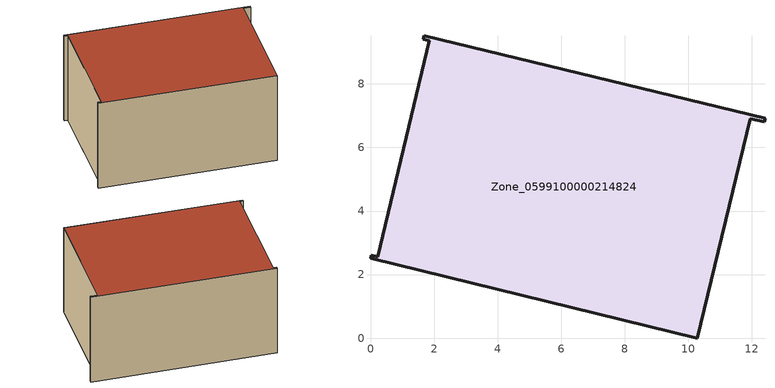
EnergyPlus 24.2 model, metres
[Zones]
Zone_0599100000214824
 floor ground (C_G): 1.85,9.35 1.67,9.4 1.69,9.51 12.41,6.92 12.38,6.81 11.95,6.91 10.28,0 0,2.51 0.02,2.61 0.23,2.56 z0
 wall outside (C_F): 1.67,9.4 1.85,9.35 0.23,2.56 0.02,2.61 0,2.51 10.28,0 11.95,6.91 12.38,6.81 12.41,6.92 1.69,9.51 1.67,9.4 z0:5.8
 roof outside (C_R): 12.41,6.92 1.69,9.51 1.67,9.4 1.85,9.35 0.23,2.56 0.02,2.61 0,2.51 10.28,0 11.95,6.91 12.38,6.81 z5.8
[BUILDING]
Pand.0599100000214824: North Axis=0; Terrain=City; Loads Convergence Tolerance Value=0.04; Temperature Convergence Tolerance Value=0.4; Solar Distribution=FullExterior; Maximum Number of Warmup Days=25; Minimum Number of Warmup Days=1
[Site:Location]
Rotterdam.The.Hague.AP_ZH_NLD Design_Conditions: Latitude=51.96; Longitude=4.45; Time Zone=1; Elevation=-4.5
[SITE:GROUNDTEMPERATURE:BUILDINGSURFACE]
18, 18, 18, 18, 18, 18, 18, 18, 18, 18, 18, 18
[MATERIAL] Thermal Absorptance=0.9; Solar Absorptance=0.7; Visible Absorptance=0.7
Name | Roughness | Thickness | Conductivity | Density | Specific Heat
G.TI.1992-2005 | MediumSmooth | 0.15 | 0.06 | 540 | 1210
F.TI.1992-2005 | Rough | 0.3 | 0.12 | 1920 | 840
R.TI.1992-2005 | MediumRough | 0.2 | 0.08 | 1500 | 1000
[CONSTRUCTION]
C_G: G.TI.1992-2005
C_F: F.TI.1992-2005
C_R: R.TI.1992-2005
[ZONE]
Zone_0599100000214824: Type=1; Multiplier=1; Ceiling Height=Autocalculate; Volume=Autocalculate; Floor Area=autocalculate; Part of Total Floor Area=Yes
[ZONEINFILTRATION:DESIGNFLOWRATE]
Infil_Zone_0599100000214824: Zone or ZoneList or Space or SpaceList=Zone_0599100000214824; Schedule=AlwaysOn; Design Flow Rate Calculation Method=Flow/Area; Flow Rate per Floor Area=0.0015; Constant Term Coefficient=1; Temperature Term Coefficient=0; Velocity Term Coefficient=0; Velocity Squared Term Coefficient=0
[HVACTEMPLATE:ZONE:IDEALLOADSAIRSYSTEM]
Zone_0599100000214824: Maximum Heating Supply Air Temperature=50; Minimum Cooling Supply Air Temperature=13; Maximum Heating Supply Air Humidity Ratio=0.0156; Minimum Cooling Supply Air Humidity Ratio=0.0077; Heating Limit=NoLimit; Cooling Limit=NoLimit; Dehumidification Control Type=ConstantSensibleHeatRatio; Cooling Sensible Heat Ratio=0.7; Dehumidification Setpoint=60; Humidification Control Type=None; Humidification Setpoint=30; Outdoor Air Method=None; Outdoor Air Flow Rate per Person=0.00944; Outdoor Air Flow Rate per Zone Floor Area=0; Outdoor Air Flow Rate per Zone=0; Demand Controlled Ventilation Type=None; Outdoor Air Economizer Type=NoEconomizer; Heat Recovery Type=None; Sensible Heat Recovery Effectiveness=0.7; Latent Heat Recovery Effectiveness=0.65
[ZONECONTROL:THERMOSTAT]
ThermostatControl_Zone_0599100000214824: Zone or ZoneList=Zone_0599100000214824; Control Type Schedule=DualSetpointControlType; Control 1=Thermostat_Zone_0599100000214824; Temperature Difference Between Cutout And Setpoint=0
[THERMOSTATSETPOINT:DUALSETPOINT]
Thermostat_Zone_0599100000214824: Heating Setpoint Temperature Schedule=HeatingSetpoint_Zone_0599100000214824; Cooling Setpoint Temperature Schedule=CoolingSetpoint_Zone_0599100000214824
[SCHEDULE:COMPACT]
HeatingSetpoint_Zone_0599100000214824: Through: 12/31, For: AllDays, Until: 24:00, 21
CoolingSetpoint_Zone_0599100000214824: Through: 12/31, For: AllDays, Until: 24:00, 24
DualSetpointControlType: Through: 12/31, For: AllDays, Until: 24:00, 4
AlwaysOn: Through: 12/31, For: AllDays, Until: 24:00, 1
